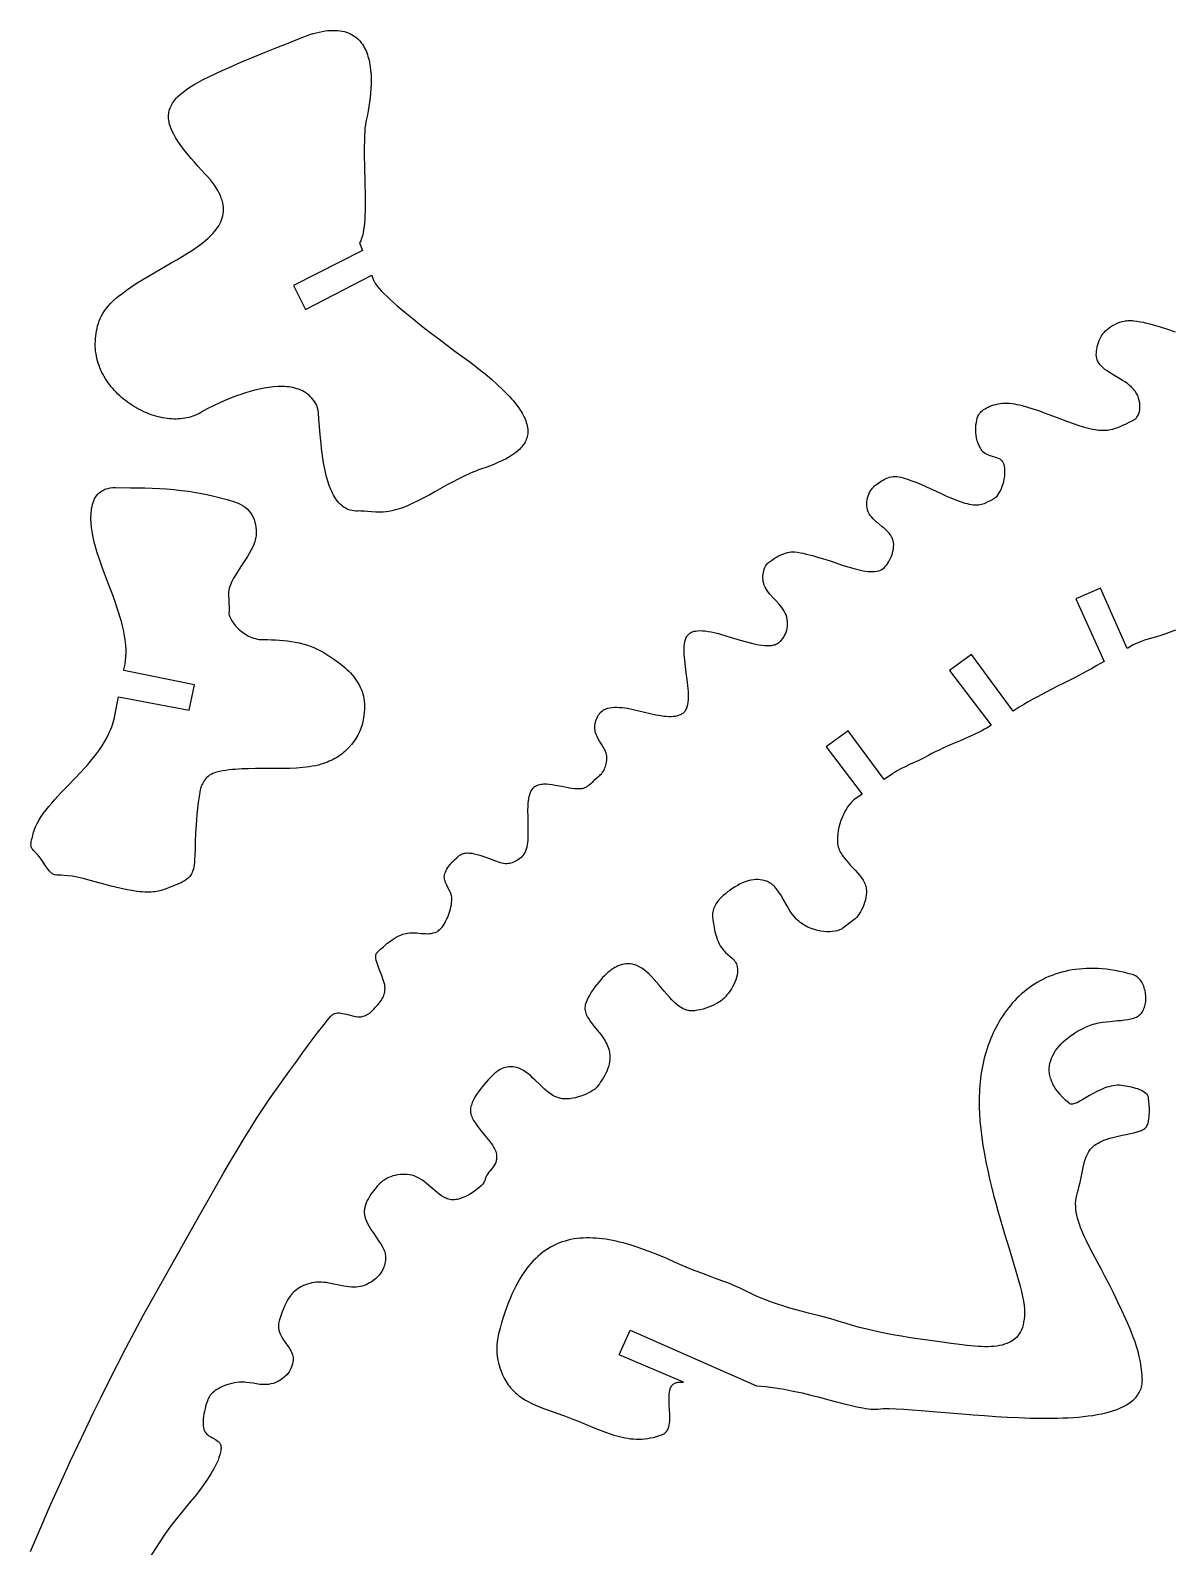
# Model space of a CAD drawing. Extents: x 0 to 754, y 0 to 287.
# Drawn here: x 267.9 to 400.6, y 96 to 272.3 of the extents above; entities that cross this region are included whole.
import ezdxf

# ---------------------------------------------------------------- set-up
doc = ezdxf.new("R2010")
doc.units = 0
doc.layers.get('0').update_dxf_attribs({"color": 1, "linetype": 'CONTINUOUS'})

msp = doc.modelspace()

# ---------------------------------------------------------------- linework, layer by layer
for points in [[(306.22, 247.6), (306.56, 246.68), (298.54, 242.63), (299.94, 239.83), (307.62, 243.83), (307.63, 243.8), (307.84, 243.25), (307.88, 243.15), (307.94, 243.04), (308.08, 242.81), (308.27, 242.55), (308.5, 242.28), (308.76, 241.98), (309.07, 241.67), (309.4, 241.34), (309.77, 241), (310.16, 240.64), (310.57, 240.28), (311.46, 239.52), (312.42, 238.74), (313.41, 237.95), (314.42, 237.17), (315.42, 236.41), (317.3, 234.99), (318.89, 233.82), (319.51, 233.35), (319.99, 232.99), (320.8, 232.34), (321.54, 231.72), (322.22, 231.12), (322.83, 230.54), (323.38, 229.99), (323.63, 229.72), (323.87, 229.46), (324.09, 229.2), (324.3, 228.95), (324.49, 228.7), (324.67, 228.46), (324.83, 228.23), (324.98, 227.99), (325.12, 227.77), (325.24, 227.54), (325.35, 227.33), (325.44, 227.11), (325.52, 226.91), (325.59, 226.7), (325.65, 226.5), (325.7, 226.31), (325.73, 226.12), (325.75, 225.93), (325.76, 225.75), (325.76, 225.57), (325.75, 225.4), (325.72, 225.23), (325.69, 225.06), (325.64, 224.89), (325.59, 224.73), (325.52, 224.58), (325.44, 224.43), (325.36, 224.28), (325.26, 224.13), (325.16, 223.99), (325.04, 223.85), (324.92, 223.71), (324.79, 223.58), (324.65, 223.45), (324.34, 223.19), (324, 222.95), (323.64, 222.71), (323.24, 222.49), (322.82, 222.27), (322.37, 222.07), (321.9, 221.87), (321.41, 221.67), (320.9, 221.48), (320.37, 221.3), (320.04, 221.19), (319.71, 221.06), (319.38, 220.93), (319.04, 220.78), (318.37, 220.47), (317.68, 220.13), (317, 219.77), (316.32, 219.4), (314.95, 218.64), (314.28, 218.27), (313.62, 217.92), (312.97, 217.58), (312.33, 217.27), (311.71, 216.99), (311.41, 216.87), (311.11, 216.75), (310.82, 216.65), (310.53, 216.57), (310.25, 216.49), (309.97, 216.43), (309.62, 216.37), (309.29, 216.32), (308.97, 216.29), (308.67, 216.27), (308.38, 216.27), (308.11, 216.27), (307.61, 216.3), (307.15, 216.34), (306.74, 216.38), (306.35, 216.41), (306.17, 216.42), (306, 216.41), (305.77, 216.41), (305.56, 216.43), (305.35, 216.46), (305.15, 216.5), (304.96, 216.56), (304.78, 216.64), (304.6, 216.73), (304.43, 216.83), (304.26, 216.94), (304.11, 217.07), (303.96, 217.21), (303.81, 217.36), (303.68, 217.52), (303.54, 217.69), (303.42, 217.88), (303.3, 218.07), (303.18, 218.27), (303.08, 218.48), (302.97, 218.69), (302.87, 218.92), (302.69, 219.39), (302.53, 219.88), (302.38, 220.39), (302.25, 220.92), (302.14, 221.46), (302.03, 222.01), (301.95, 222.56), (301.87, 223.12), (301.8, 223.67), (301.74, 224.21), (301.64, 225.26), (301.56, 226.23), (301.49, 227.09), (301.42, 227.81), (301.38, 228.11), (301.33, 228.36), (301.28, 228.56), (301.23, 228.7), (301.1, 228.93), (300.97, 229.15), (300.82, 229.35), (300.67, 229.53), (300.51, 229.7), (300.34, 229.86), (300.16, 230.01), (299.97, 230.14), (299.78, 230.26), (299.57, 230.37), (299.37, 230.47), (299.15, 230.56), (298.93, 230.63), (298.7, 230.7), (298.47, 230.75), (298.23, 230.8), (297.99, 230.84), (297.74, 230.86), (297.49, 230.88), (297.24, 230.89), (296.98, 230.89), (296.72, 230.88), (296.19, 230.85), (295.65, 230.78), (295.11, 230.69), (294.57, 230.58), (294.02, 230.45), (293.48, 230.31), (292.95, 230.14), (292.43, 229.97), (291.91, 229.79), (291.42, 229.6), (290.94, 229.4), (290.48, 229.21), (290.04, 229.02), (289.25, 228.65), (288.59, 228.31), (288.08, 228.04), (287.74, 227.84), (287.52, 227.72), (287.3, 227.62), (287.08, 227.52), (286.85, 227.43), (286.62, 227.35), (286.38, 227.29), (286.14, 227.23), (285.89, 227.19), (285.65, 227.15), (285.4, 227.12), (285.14, 227.11), (284.89, 227.1), (284.63, 227.1), (284.37, 227.11), (284.11, 227.13), (283.84, 227.16), (283.58, 227.2), (283.31, 227.25), (283.05, 227.31), (282.79, 227.37), (282.52, 227.44), (282.26, 227.52), (281.99, 227.61), (281.73, 227.71), (281.47, 227.81), (281.21, 227.92), (280.95, 228.04), (280.7, 228.17), (280.45, 228.3), (280.2, 228.44), (279.95, 228.59), (279.71, 228.75), (279.47, 228.91), (279.24, 229.08), (279, 229.25), (278.78, 229.43), (278.56, 229.62), (278.34, 229.81), (278.13, 230.01), (277.93, 230.21), (277.73, 230.42), (277.54, 230.64), (277.35, 230.86), (277.17, 231.08), (277, 231.31), (276.84, 231.55), (276.68, 231.79), (276.54, 232.03), (276.4, 232.28), (276.27, 232.53), (276.15, 232.79), (276.04, 233.05), (275.93, 233.32), (275.84, 233.59), (275.76, 233.86), (275.69, 234.13), (275.63, 234.41), (275.58, 234.7), (275.54, 234.98), (275.51, 235.27), (275.5, 235.56), (275.5, 235.86), (275.51, 236.15), (275.53, 236.45), (275.6, 237.05), (275.65, 237.34), (275.7, 237.64), (275.77, 237.93), (275.86, 238.22), (275.96, 238.52), (276.08, 238.81), (276.22, 239.1), (276.38, 239.39), (276.57, 239.69), (276.79, 239.98), (277.03, 240.28), (277.31, 240.58), (277.62, 240.88), (277.96, 241.18), (278.24, 241.41), (278.53, 241.63), (279.12, 242.07), (279.73, 242.5), (280.37, 242.92), (281.02, 243.32), (281.68, 243.72), (283, 244.49), (284.32, 245.25), (284.97, 245.62), (285.59, 245.99), (286.2, 246.37), (286.79, 246.75), (287.34, 247.13), (287.87, 247.51), (288.11, 247.71), (288.35, 247.91), (288.58, 248.11), (288.8, 248.31), (289, 248.51), (289.19, 248.72), (289.38, 248.93), (289.54, 249.14), (289.7, 249.36), (289.84, 249.58), (289.96, 249.8), (290.07, 250.02), (290.17, 250.25), (290.25, 250.49), (290.31, 250.73), (290.35, 250.97), (290.38, 251.22), (290.39, 251.47), (290.38, 251.72), (290.35, 251.99), (290.3, 252.25), (290.23, 252.53), (290.14, 252.8), (290.03, 253.09), (289.89, 253.38), (289.73, 253.67), (289.55, 253.97), (289.35, 254.28), (289.12, 254.6), (288.87, 254.92), (288.59, 255.25), (288.28, 255.59), (287.43, 256.52), (287.03, 256.96), (286.65, 257.4), (286.29, 257.82), (285.95, 258.23), (285.64, 258.63), (285.36, 259.02), (285.1, 259.4), (284.86, 259.77), (284.65, 260.13), (284.47, 260.49), (284.32, 260.83), (284.2, 261.17), (284.1, 261.5), (284.07, 261.67), (284.04, 261.83), (284.02, 261.99), (284.01, 262.15), (284.01, 262.3), (284.02, 262.46), (284.03, 262.61), (284.06, 262.77), (284.09, 262.92), (284.13, 263.07), (284.18, 263.22), (284.24, 263.37), (284.31, 263.52), (284.39, 263.67), (284.47, 263.82), (284.57, 263.97), (284.67, 264.11), (284.79, 264.26), (284.91, 264.4), (285.05, 264.55), (285.35, 264.84), (285.69, 265.12), (286.08, 265.41), (286.5, 265.7), (286.97, 265.99), (287.49, 266.28), (288.04, 266.57), (288.78, 266.93), (289.51, 267.28), (290.24, 267.62), (290.97, 267.95), (292.42, 268.58), (293.84, 269.17), (295.24, 269.74), (296.61, 270.29), (297.93, 270.82), (299.21, 271.34), (299.63, 271.51), (300.04, 271.66), (300.43, 271.79), (300.81, 271.91), (301.18, 272.01), (301.53, 272.09), (301.88, 272.16), (302.21, 272.22), (302.53, 272.26), (302.83, 272.28), (303.13, 272.29), (303.41, 272.29), (303.69, 272.28), (303.95, 272.25), (304.2, 272.21), (304.44, 272.15), (304.66, 272.09), (304.88, 272.01), (305.09, 271.92), (305.29, 271.82), (305.48, 271.71), (305.66, 271.59), (305.83, 271.46), (305.99, 271.32), (306.14, 271.17), (306.28, 271.02), (306.41, 270.85), (306.54, 270.68), (306.65, 270.49), (306.76, 270.31), (306.86, 270.11), (306.96, 269.91), (307.04, 269.7), (307.12, 269.48), (307.19, 269.26), (307.25, 269.04), (307.31, 268.81), (307.36, 268.57), (307.45, 268.09), (307.5, 267.59), (307.54, 267.08), (307.56, 266.56), (307.55, 266.04), (307.53, 265.52), (307.49, 264.99), (307.44, 264.47), (307.38, 263.95), (307.3, 263.44), (307.21, 262.94), (307.12, 262.46), (307.01, 261.99), (306.95, 261.66), (306.89, 261.29), (306.84, 260.9), (306.81, 260.49), (306.78, 260.05), (306.77, 259.6), (306.75, 258.63), (306.76, 257.61), (306.78, 256.55), (306.84, 254.39), (306.86, 253.32), (306.87, 252.28), (306.85, 251.28), (306.84, 250.81), (306.81, 250.35), (306.78, 249.91), (306.74, 249.5), (306.68, 249.11), (306.62, 248.74), (306.54, 248.41), (306.45, 248.1), (306.34, 247.83), (306.28, 247.71), (306.22, 247.6)], [(291.79, 217.44), (292.11, 217.32), (292.4, 217.18), (292.68, 217.03), (292.93, 216.85), (293.15, 216.65), (293.36, 216.44), (293.54, 216.2), (293.7, 215.96), (293.84, 215.7), (293.95, 215.42), (294.05, 215.13), (294.12, 214.83), (294.17, 214.52), (294.19, 214.2), (294.2, 213.88), (294.18, 213.54), (294.16, 213.37), (294.13, 213.2), (294.09, 213.03), (294.04, 212.86), (293.92, 212.52), (293.77, 212.17), (293.59, 211.83), (293.39, 211.48), (293.18, 211.13), (292.95, 210.78), (292.48, 210.06), (292.01, 209.34), (291.78, 208.97), (291.57, 208.6), (291.37, 208.22), (291.2, 207.84), (291.12, 207.63), (291.06, 207.41), (291.02, 207.2), (290.99, 206.98), (290.98, 206.76), (290.98, 206.54), (291, 206.11), (291.03, 205.69), (291.06, 205.28), (291.06, 205.09), (291.05, 204.9), (291.04, 204.73), (291, 204.55), (291, 204.51), (291, 204.45), (291.04, 204.3), (291.12, 204.11), (291.23, 203.89), (291.38, 203.65), (291.56, 203.38), (291.77, 203.11), (292.02, 202.84), (292.3, 202.57), (292.45, 202.44), (292.61, 202.32), (292.77, 202.19), (292.94, 202.08), (293.12, 201.97), (293.31, 201.87), (293.5, 201.78), (293.7, 201.7), (293.91, 201.63), (294.12, 201.57), (294.34, 201.52), (294.56, 201.48), (294.79, 201.46), (295.03, 201.46), (295.5, 201.46), (295.97, 201.45), (296.44, 201.43), (296.91, 201.4), (297.38, 201.36), (297.84, 201.31), (298.29, 201.24), (298.74, 201.16), (299.18, 201.07), (299.62, 200.96), (300.05, 200.84), (300.47, 200.7), (300.88, 200.54), (301.28, 200.36), (301.67, 200.17), (302.05, 199.95), (302.65, 199.57), (303.22, 199.19), (303.76, 198.81), (304.02, 198.61), (304.26, 198.41), (304.5, 198.21), (304.73, 198), (304.95, 197.79), (305.15, 197.58), (305.35, 197.36), (305.54, 197.14), (305.71, 196.91), (305.87, 196.68), (306.02, 196.44), (306.16, 196.2), (306.29, 195.94), (306.4, 195.69), (306.5, 195.42), (306.58, 195.15), (306.65, 194.87), (306.71, 194.58), (306.75, 194.29), (306.78, 193.98), (306.79, 193.67), (306.78, 193.34), (306.76, 193.01), (306.72, 192.67), (306.67, 192.31), (306.6, 191.95), (306.55, 191.74), (306.5, 191.54), (306.36, 191.14), (306.2, 190.74), (306.01, 190.35), (305.79, 189.98), (305.55, 189.61), (305.28, 189.26), (304.98, 188.92), (304.82, 188.76), (304.66, 188.6), (304.49, 188.45), (304.31, 188.3), (304.13, 188.15), (303.94, 188.01), (303.75, 187.88), (303.55, 187.75), (303.34, 187.63), (303.13, 187.52), (302.91, 187.41), (302.69, 187.31), (302.47, 187.21), (302.24, 187.12), (302, 187.04), (301.76, 186.97), (301.42, 186.88), (301.08, 186.8), (300.72, 186.73), (300.36, 186.67), (300, 186.62), (299.63, 186.58), (298.87, 186.52), (298.09, 186.48), (297.3, 186.46), (296.51, 186.46), (295.7, 186.46), (294.1, 186.46), (293.31, 186.45), (292.52, 186.42), (291.76, 186.37), (291.38, 186.34), (291.01, 186.3), (290.65, 186.25), (290.29, 186.19), (289.94, 186.12), (289.6, 186.04), (289.37, 185.97), (289.15, 185.89), (288.96, 185.79), (288.78, 185.68), (288.61, 185.56), (288.47, 185.44), (288.33, 185.3), (288.21, 185.16), (288.11, 185.01), (288.02, 184.86), (287.94, 184.71), (287.87, 184.56), (287.81, 184.41), (287.77, 184.27), (287.73, 184.13), (287.7, 184), (287.58, 183.23), (287.47, 182.51), (287.39, 181.82), (287.31, 181.17), (287.25, 180.56), (287.21, 179.98), (287.14, 178.92), (287.11, 177.99), (287.09, 177.16), (287.07, 176.45), (287.04, 175.82), (287.02, 175.54), (286.99, 175.28), (286.95, 175.04), (286.9, 174.81), (286.84, 174.6), (286.77, 174.4), (286.68, 174.22), (286.57, 174.05), (286.44, 173.89), (286.29, 173.74), (286.12, 173.59), (285.93, 173.45), (285.71, 173.32), (285.46, 173.19), (285.18, 173.07), (284.88, 172.95), (284.08, 172.63), (283.72, 172.49), (283.37, 172.36), (283.01, 172.26), (282.82, 172.21), (282.63, 172.17), (282.43, 172.14), (282.22, 172.12), (281.99, 172.1), (281.76, 172.09), (281.51, 172.1), (281.24, 172.11), (280.96, 172.12), (280.66, 172.15), (280.33, 172.19), (279.98, 172.24), (279.22, 172.38), (278.34, 172.57), (277.34, 172.81), (276.21, 173.1), (274.92, 173.46), (274.5, 173.58), (274.1, 173.68), (273.74, 173.77), (273.4, 173.84), (272.81, 173.94), (272.31, 174.01), (271.89, 174.04), (271.55, 174.06), (271.27, 174.07), (271.03, 174.08), (270.83, 174.11), (270.74, 174.13), (270.66, 174.16), (270.57, 174.2), (270.49, 174.25), (270.41, 174.31), (270.33, 174.38), (270.15, 174.57), (269.95, 174.83), (269.72, 175.17), (269.43, 175.6), (269.2, 175.94), (268.98, 176.23), (268.79, 176.46), (268.61, 176.65), (268.33, 176.95), (268.23, 177.06), (268.14, 177.18), (268.08, 177.29), (268.04, 177.41), (268.02, 177.55), (268.03, 177.72), (268.05, 177.93), (268.1, 178.18), (268.18, 178.49), (268.27, 178.86), (268.33, 179.07), (268.4, 179.28), (268.48, 179.48), (268.56, 179.69), (268.75, 180.09), (268.97, 180.49), (269.22, 180.89), (269.49, 181.29), (269.78, 181.68), (270.1, 182.07), (270.43, 182.46), (270.77, 182.85), (271.13, 183.24), (271.5, 183.64), (272.26, 184.43), (273.04, 185.23), (273.81, 186.04), (274.2, 186.46), (274.58, 186.88), (274.94, 187.31), (275.3, 187.75), (275.64, 188.19), (275.97, 188.64), (276.28, 189.1), (276.57, 189.57), (276.84, 190.05), (277.08, 190.55), (277.2, 190.8), (277.3, 191.05), (277.4, 191.31), (277.49, 191.57), (277.58, 191.83), (277.65, 192.09), (277.72, 192.36), (277.78, 192.64), (278.2, 194.8), (286.41, 193.25), (287.01, 196.19), (278.81, 197.86), (278.83, 197.99), (278.96, 198.62), (279.02, 199.03), (279.06, 199.44), (279.08, 199.87), (279.08, 200.31), (279.05, 200.75), (279, 201.21), (278.94, 201.66), (278.86, 202.13), (278.76, 202.6), (278.65, 203.07), (278.53, 203.55), (278.39, 204.03), (278.25, 204.52), (278.09, 205), (277.76, 205.97), (277.41, 206.94), (277.04, 207.91), (276.34, 209.78), (276.01, 210.69), (275.72, 211.56), (275.59, 211.98), (275.47, 212.4), (275.37, 212.8), (275.28, 213.19), (275.2, 213.6), (275.12, 214.04), (275.06, 214.51), (275.02, 214.99), (274.99, 215.49), (274.99, 215.74), (275, 215.99), (275.02, 216.23), (275.04, 216.47), (275.07, 216.71), (275.12, 216.95), (275.17, 217.18), (275.24, 217.4), (275.32, 217.61), (275.42, 217.81), (275.52, 218), (275.65, 218.18), (275.78, 218.35), (275.94, 218.51), (276.11, 218.65), (276.3, 218.77), (276.5, 218.88), (276.73, 218.97), (276.98, 219.04), (277.24, 219.1), (277.53, 219.13), (277.83, 219.14), (279.58, 219.12), (281.27, 219.09), (282.11, 219.06), (282.95, 219.02), (283.78, 218.97), (284.62, 218.9), (285.47, 218.81), (286.32, 218.7), (287.19, 218.57), (288.07, 218.4), (288.97, 218.21), (289.88, 217.99), (290.82, 217.73), (291.79, 217.44)], [(352.34, 114.72), (352.88, 114.68), (353.42, 114.62), (353.96, 114.56), (354.5, 114.49), (355.04, 114.4), (355.57, 114.31), (356.62, 114.1), (357.66, 113.88), (358.67, 113.63), (359.66, 113.38), (360.61, 113.13), (362.39, 112.66), (363.22, 112.45), (363.99, 112.27), (364.7, 112.13), (365.04, 112.08), (365.36, 112.04), (365.66, 112.01), (365.94, 111.99), (366.21, 111.99), (366.46, 112.01), (366.74, 112.03), (367.05, 112.05), (367.76, 112.05), (368.56, 112.04), (369.45, 111.99), (370.43, 111.93), (371.48, 111.85), (373.76, 111.66), (376.23, 111.45), (377.52, 111.35), (378.83, 111.24), (380.16, 111.15), (381.5, 111.07), (382.83, 111.01), (384.15, 110.96), (385.46, 110.94), (386.73, 110.94), (387.36, 110.95), (387.98, 110.97), (388.58, 111), (389.18, 111.03), (389.76, 111.08), (390.33, 111.13), (390.88, 111.2), (391.41, 111.27), (391.93, 111.36), (392.43, 111.46), (392.92, 111.56), (393.38, 111.69), (393.82, 111.82), (394.24, 111.97), (394.63, 112.13), (395, 112.3), (395.35, 112.49), (395.67, 112.69), (395.96, 112.91), (396.1, 113.02), (396.22, 113.14), (396.35, 113.27), (396.46, 113.39), (396.56, 113.52), (396.66, 113.66), (396.75, 113.8), (396.83, 113.94), (396.91, 114.09), (396.97, 114.24), (397.03, 114.4), (397.08, 114.56), (397.12, 114.73), (397.15, 114.9), (397.17, 115.07), (397.18, 115.25), (397.19, 115.44), (397.18, 115.63), (397.16, 115.95), (397.13, 116.27), (397.05, 116.9), (396.95, 117.51), (396.82, 118.11), (396.68, 118.69), (396.51, 119.26), (396.33, 119.82), (396.13, 120.36), (395.92, 120.9), (395.71, 121.42), (395.48, 121.94), (395.25, 122.45), (394.79, 123.45), (394.34, 124.42), (394.11, 124.94), (393.87, 125.45), (393.38, 126.43), (392.88, 127.38), (392.4, 128.29), (391.47, 130.02), (391.04, 130.84), (390.65, 131.63), (390.47, 132.01), (390.3, 132.39), (390.14, 132.77), (389.99, 133.13), (389.86, 133.5), (389.75, 133.85), (389.65, 134.2), (389.57, 134.55), (389.51, 134.89), (389.46, 135.23), (389.44, 135.57), (389.43, 135.9), (389.45, 136.22), (389.49, 136.55), (389.55, 136.87), (389.64, 137.19), (389.75, 137.56), (389.85, 137.94), (389.94, 138.33), (390.02, 138.73), (390.17, 139.51), (390.25, 139.9), (390.34, 140.28), (390.43, 140.64), (390.54, 141), (390.67, 141.33), (390.81, 141.65), (390.89, 141.8), (390.97, 141.95), (391.06, 142.08), (391.16, 142.22), (391.27, 142.34), (391.38, 142.46), (391.5, 142.57), (391.63, 142.67), (391.83, 142.8), (392.04, 142.93), (392.25, 143.04), (392.47, 143.15), (392.7, 143.25), (392.93, 143.34), (393.17, 143.42), (393.41, 143.49), (393.89, 143.63), (394.37, 143.74), (394.85, 143.84), (395.31, 143.94), (395.76, 144.03), (396.18, 144.12), (396.57, 144.22), (396.92, 144.34), (397.07, 144.4), (397.22, 144.47), (397.35, 144.54), (397.46, 144.63), (397.57, 144.72), (397.65, 144.81), (397.72, 144.92), (397.77, 145.03), (397.84, 145.25), (397.9, 145.49), (397.94, 145.73), (397.97, 145.98), (397.99, 146.23), (398, 146.48), (398, 146.97), (397.98, 147.42), (397.95, 147.8), (397.91, 148.08), (397.88, 148.25), (397.86, 148.33), (397.82, 148.41), (397.78, 148.49), (397.73, 148.56), (397.6, 148.7), (397.45, 148.82), (397.28, 148.94), (397.09, 149.04), (396.88, 149.13), (396.66, 149.22), (396.43, 149.29), (396.19, 149.36), (395.94, 149.42), (395.7, 149.47), (395.21, 149.55), (394.76, 149.62), (394.52, 149.64), (394.27, 149.64), (394.03, 149.62), (393.79, 149.59), (393.54, 149.54), (393.3, 149.48), (393.06, 149.41), (392.83, 149.33), (392.59, 149.23), (392.36, 149.13), (391.91, 148.91), (391.47, 148.68), (391.05, 148.44), (390.28, 147.98), (389.93, 147.78), (389.61, 147.62), (389.46, 147.56), (389.32, 147.51), (389.19, 147.47), (389.06, 147.45), (388.95, 147.45), (388.85, 147.46), (388.75, 147.5), (388.67, 147.55), (388.26, 147.9), (387.9, 148.25), (387.59, 148.6), (387.31, 148.95), (387.07, 149.29), (386.96, 149.46), (386.86, 149.63), (386.78, 149.8), (386.7, 149.97), (386.63, 150.14), (386.57, 150.3), (386.52, 150.47), (386.47, 150.63), (386.43, 150.8), (386.41, 150.96), (386.39, 151.12), (386.37, 151.28), (386.37, 151.6), (386.4, 151.91), (386.45, 152.22), (386.53, 152.52), (386.64, 152.81), (386.77, 153.1), (386.92, 153.39), (387.1, 153.67), (387.3, 153.93), (387.51, 154.2), (387.75, 154.45), (388, 154.7), (388.27, 154.94), (388.55, 155.17), (388.85, 155.39), (389.15, 155.6), (389.47, 155.81), (389.8, 156), (390.14, 156.18), (390.49, 156.36), (390.84, 156.52), (391.04, 156.6), (391.24, 156.68), (391.45, 156.74), (391.67, 156.8), (392.1, 156.9), (392.54, 156.98), (392.98, 157.04), (393.43, 157.08), (394.3, 157.16), (394.72, 157.19), (395.12, 157.24), (395.51, 157.29), (395.86, 157.37), (396.03, 157.41), (396.19, 157.46), (396.35, 157.52), (396.49, 157.58), (396.63, 157.65), (396.75, 157.73), (396.87, 157.82), (396.97, 157.92), (397.07, 158.03), (397.16, 158.15), (397.24, 158.28), (397.31, 158.42), (397.37, 158.56), (397.43, 158.72), (397.47, 158.88), (397.51, 159.04), (397.54, 159.21), (397.57, 159.39), (397.58, 159.56), (397.59, 159.74), (397.58, 159.92), (397.57, 160.1), (397.56, 160.28), (397.53, 160.46), (397.5, 160.64), (397.45, 160.81), (397.4, 160.99), (397.34, 161.15), (397.28, 161.32), (397.2, 161.47), (397.12, 161.62), (397.03, 161.76), (396.93, 161.9), (396.82, 162.02), (396.71, 162.13), (396.59, 162.24), (396.45, 162.33), (396.32, 162.41), (396.17, 162.47), (396.01, 162.53), (395.49, 162.66), (394.98, 162.79), (394.48, 162.89), (393.98, 162.99), (393.49, 163.06), (393.01, 163.13), (392.53, 163.17), (392.06, 163.21), (391.61, 163.22), (391.15, 163.23), (390.71, 163.22), (390.27, 163.2), (389.84, 163.16), (389.42, 163.11), (389.01, 163.05), (388.6, 162.98), (388.2, 162.89), (387.81, 162.79), (387.43, 162.68), (387.05, 162.56), (386.69, 162.42), (386.33, 162.28), (385.97, 162.12), (385.63, 161.96), (385.29, 161.78), (384.96, 161.59), (384.64, 161.4), (384.33, 161.19), (384.02, 160.98), (383.72, 160.75), (383.43, 160.52), (383.15, 160.27), (382.88, 160.02), (382.61, 159.76), (382.35, 159.49), (382.1, 159.22), (381.85, 158.93), (381.62, 158.64), (381.39, 158.34), (381.17, 158.04), (380.96, 157.73), (380.75, 157.41), (380.56, 157.08), (380.37, 156.75), (380.19, 156.42), (380.01, 156.07), (379.85, 155.73), (379.69, 155.37), (379.54, 155.02), (379.4, 154.65), (379.27, 154.29), (379.14, 153.92), (379.03, 153.54), (378.92, 153.17), (378.81, 152.79), (378.72, 152.4), (378.64, 152.01), (378.56, 151.62), (378.49, 151.23), (378.43, 150.84), (378.37, 150.44), (378.33, 150.04), (378.29, 149.64), (378.26, 149.24), (378.24, 148.78), (378.22, 148.33), (378.22, 147.86), (378.22, 147.4), (378.23, 146.93), (378.25, 146.46), (378.31, 145.51), (378.41, 144.56), (378.52, 143.6), (378.66, 142.63), (378.83, 141.67), (379.01, 140.7), (379.21, 139.74), (379.43, 138.78), (379.66, 137.83), (379.9, 136.88), (380.15, 135.95), (380.4, 135.03), (380.66, 134.12), (381.18, 132.36), (381.69, 130.68), (382.17, 129.1), (382.6, 127.63), (382.8, 126.94), (382.97, 126.29), (383.12, 125.67), (383.25, 125.09), (383.36, 124.55), (383.43, 124.06), (383.48, 123.6), (383.49, 123.4), (383.49, 123.2), (383.48, 122.81), (383.44, 122.45), (383.39, 122.11), (383.32, 121.79), (383.24, 121.5), (383.13, 121.22), (383.01, 120.97), (382.87, 120.74), (382.71, 120.52), (382.54, 120.33), (382.35, 120.15), (382.15, 119.99), (381.92, 119.85), (381.69, 119.73), (381.43, 119.62), (381.16, 119.53), (380.88, 119.45), (380.58, 119.38), (380.27, 119.33), (379.94, 119.29), (379.6, 119.27), (379.24, 119.25), (378.87, 119.25), (378.49, 119.26), (378.1, 119.28), (377.69, 119.3), (376.83, 119.38), (375.93, 119.49), (374.98, 119.62), (373.65, 119.81), (372.24, 120), (370.76, 120.21), (369.99, 120.33), (369.21, 120.46), (368.42, 120.6), (367.62, 120.75), (366.81, 120.91), (365.99, 121.09), (365.16, 121.28), (364.33, 121.5), (363.49, 121.73), (362.65, 121.99), (361.95, 122.2), (361.24, 122.4), (359.81, 122.79), (358.38, 123.16), (356.94, 123.54), (356.23, 123.75), (355.51, 123.96), (354.8, 124.19), (354.09, 124.43), (353.39, 124.7), (352.69, 124.98), (351.99, 125.3), (351.65, 125.46), (351.3, 125.64), (350.83, 125.87), (350.36, 126.1), (349.88, 126.31), (349.4, 126.51), (348.91, 126.7), (348.43, 126.89), (347.46, 127.24), (346.5, 127.59), (345.55, 127.94), (345.08, 128.12), (344.62, 128.31), (344.16, 128.5), (343.71, 128.7), (342.81, 129.1), (341.93, 129.49), (341.05, 129.86), (340.19, 130.21), (339.33, 130.53), (338.49, 130.82), (337.66, 131.08), (336.84, 131.32), (336.43, 131.42), (336.03, 131.51), (335.63, 131.6), (335.23, 131.67), (334.84, 131.74), (334.45, 131.79), (334.07, 131.84), (333.69, 131.87), (333.31, 131.89), (332.94, 131.91), (332.57, 131.9), (332.2, 131.89), (331.84, 131.87), (331.48, 131.83), (331.13, 131.78), (330.78, 131.71), (330.44, 131.64), (330.1, 131.54), (329.76, 131.44), (329.43, 131.32), (329.11, 131.18), (328.78, 131.03), (328.47, 130.86), (328.16, 130.68), (327.85, 130.48), (327.55, 130.27), (327.25, 130.03), (326.96, 129.79), (326.68, 129.52), (326.4, 129.23), (326.12, 128.93), (325.85, 128.61), (325.59, 128.27), (325.33, 127.91), (325.08, 127.54), (324.84, 127.14), (324.6, 126.72), (324.36, 126.28), (324.13, 125.83), (323.91, 125.35), (323.7, 124.85), (323.49, 124.33), (323.29, 123.78), (323.09, 123.22), (322.9, 122.63), (322.72, 122.02), (322.54, 121.39), (322.37, 120.73), (322.28, 120.3), (322.22, 119.86), (322.18, 119.43), (322.16, 118.98), (322.18, 118.54), (322.22, 118.1), (322.29, 117.67), (322.38, 117.23), (322.5, 116.81), (322.65, 116.39), (322.82, 115.98), (323.01, 115.59), (323.24, 115.2), (323.48, 114.83), (323.62, 114.66), (323.76, 114.48), (323.9, 114.31), (324.05, 114.15), (324.2, 114), (324.36, 113.86), (324.52, 113.72), (324.69, 113.58), (325.04, 113.33), (325.42, 113.09), (325.82, 112.87), (326.23, 112.66), (326.67, 112.45), (327.12, 112.26), (327.58, 112.08), (328.05, 111.9), (329.02, 111.55), (330.01, 111.2), (331.01, 110.83), (331.64, 110.58), (332.28, 110.32), (333.54, 109.8), (334.17, 109.54), (334.81, 109.3), (335.45, 109.08), (335.76, 108.98), (336.09, 108.89), (336.41, 108.81), (336.73, 108.73), (337.05, 108.66), (337.38, 108.61), (337.7, 108.56), (338.03, 108.53), (338.36, 108.51), (338.69, 108.51), (339.03, 108.52), (339.36, 108.54), (339.7, 108.58), (340.03, 108.64), (340.37, 108.71), (340.72, 108.8), (341.06, 108.92), (341.41, 109.05), (341.5, 109.09), (341.59, 109.14), (341.67, 109.19), (341.75, 109.26), (341.81, 109.32), (341.88, 109.4), (341.98, 109.56), (342.07, 109.74), (342.14, 109.93), (342.19, 110.15), (342.22, 110.37), (342.25, 110.61), (342.26, 110.86), (342.26, 111.12), (342.26, 111.38), (342.23, 111.92), (342.2, 112.46), (342.18, 112.99), (342.18, 113.25), (342.18, 113.49), (342.2, 113.73), (342.22, 113.96), (342.27, 114.17), (342.32, 114.36), (342.4, 114.54), (342.49, 114.7), (342.55, 114.77), (342.61, 114.84), (342.67, 114.9), (342.75, 114.95), (342.82, 115), (342.91, 115.04), (343, 115.07), (343.1, 115.1), (343.21, 115.12), (343.32, 115.14), (343.44, 115.14), (343.57, 115.14), (343.84, 115.13), (336.37, 118.3), (337.64, 121.16), (352.34, 114.72)]]:
    msp.add_lwpolyline(points, close=True)
for points in [[(267.95, 95.43), (268.65, 97.09), (269.39, 98.79), (270.15, 100.53), (270.94, 102.3), (271.75, 104.1), (272.59, 105.92), (273.46, 107.77), (274.34, 109.63), (275.25, 111.51), (276.17, 113.39), (277.12, 115.29), (278.08, 117.19), (279.06, 119.09), (280.06, 120.98), (281.07, 122.87), (282.1, 124.75), (283.14, 126.62), (284.18, 128.47), (285.8, 131.3), (287.38, 134.1), (288.92, 136.84), (290.45, 139.52), (291.21, 140.82), (291.97, 142.1), (292.73, 143.36), (293.49, 144.59), (294.25, 145.79), (295.01, 146.96), (295.78, 148.09), (296.55, 149.19), (297.98, 151.19), (298.79, 152.31), (299.63, 153.46), (300.47, 154.61), (301.3, 155.71), (302.09, 156.73), (302.47, 157.2), (302.83, 157.63), (302.9, 157.72), (302.98, 157.79), (303.05, 157.85), (303.13, 157.9), (303.22, 157.95), (303.3, 157.98), (303.39, 158.01), (303.48, 158.04), (303.67, 158.06), (303.86, 158.06), (304.06, 158.04), (304.26, 158.01), (304.47, 157.97), (304.69, 157.91), (305.12, 157.79), (305.56, 157.68), (305.78, 157.64), (306, 157.61), (306.13, 157.6), (306.26, 157.6), (306.39, 157.61), (306.52, 157.64), (306.64, 157.67), (306.77, 157.71), (306.89, 157.76), (307.01, 157.82), (307.25, 157.95), (307.47, 158.11), (307.68, 158.29), (307.87, 158.48), (308.08, 158.71), (308.29, 158.96), (308.51, 159.22), (308.72, 159.51), (308.81, 159.66), (308.9, 159.82), (308.98, 159.98), (309.04, 160.15), (309.1, 160.33), (309.14, 160.51), (309.16, 160.7), (309.17, 160.9), (309.16, 161.11), (309.13, 161.34), (309.08, 161.56), (309.01, 161.8), (308.93, 162.04), (308.85, 162.28), (308.65, 162.76), (308.46, 163.25), (308.28, 163.71), (308.21, 163.94), (308.15, 164.16), (308.11, 164.37), (308.09, 164.57), (308.09, 164.69), (308.11, 164.8), (308.15, 164.9), (308.19, 164.99), (308.25, 165.08), (308.32, 165.17), (308.48, 165.33), (308.66, 165.48), (308.84, 165.62), (309, 165.75), (309.15, 165.88), (309.39, 166.11), (309.67, 166.34), (309.99, 166.57), (310.34, 166.79), (310.7, 166.99), (310.89, 167.07), (311.07, 167.15), (311.25, 167.22), (311.43, 167.27), (311.61, 167.31), (311.77, 167.34), (312.05, 167.37), (312.32, 167.37), (312.59, 167.37), (312.85, 167.35), (313.37, 167.31), (313.86, 167.28), (314.09, 167.27), (314.32, 167.28), (314.55, 167.3), (314.77, 167.35), (314.98, 167.41), (315.18, 167.5), (315.28, 167.56), (315.38, 167.62), (315.47, 167.7), (315.57, 167.78), (315.69, 167.9), (315.8, 168.04), (315.92, 168.2), (316.04, 168.38), (316.15, 168.56), (316.25, 168.76), (316.35, 168.98), (316.45, 169.2), (316.54, 169.43), (316.63, 169.66), (316.7, 169.9), (316.77, 170.14), (316.83, 170.39), (316.88, 170.63), (316.91, 170.87), (316.94, 171.11), (316.95, 171.31), (316.93, 171.5), (316.89, 171.68), (316.84, 171.86), (316.77, 172.04), (316.7, 172.22), (316.52, 172.56), (316.35, 172.9), (316.27, 173.07), (316.2, 173.24), (316.14, 173.41), (316.1, 173.57), (316.07, 173.74), (316.06, 173.91), (316.08, 174.09), (316.12, 174.26), (316.18, 174.43), (316.26, 174.61), (316.35, 174.78), (316.46, 174.95), (316.58, 175.11), (316.7, 175.27), (316.97, 175.58), (317.24, 175.86), (317.5, 176.1), (317.73, 176.31), (317.82, 176.39), (317.93, 176.45), (318.04, 176.51), (318.16, 176.56), (318.28, 176.6), (318.4, 176.63), (318.53, 176.65), (318.66, 176.66), (318.8, 176.66), (318.94, 176.65), (319.24, 176.62), (319.54, 176.57), (319.86, 176.49), (320.19, 176.4), (320.52, 176.29), (321.2, 176.05), (321.89, 175.79), (322.56, 175.55), (322.76, 175.5), (322.95, 175.46), (323.14, 175.44), (323.32, 175.44), (323.5, 175.45), (323.67, 175.48), (323.83, 175.51), (323.99, 175.56), (324.14, 175.63), (324.29, 175.69), (324.44, 175.77), (324.58, 175.86), (324.84, 176.04), (325.09, 176.23), (325.16, 176.3), (325.23, 176.37), (325.35, 176.52), (325.46, 176.7), (325.54, 176.9), (325.62, 177.12), (325.68, 177.35), (325.72, 177.6), (325.76, 177.87), (325.79, 178.14), (325.81, 178.43), (325.82, 179.03), (325.81, 179.65), (325.8, 180.29), (325.79, 180.92), (325.78, 181.54), (325.8, 182.14), (325.82, 182.43), (325.84, 182.7), (325.88, 182.97), (325.93, 183.22), (325.99, 183.45), (326.06, 183.67), (326.15, 183.86), (326.26, 184.04), (326.38, 184.2), (326.45, 184.27), (326.52, 184.33), (326.64, 184.41), (326.76, 184.48), (326.88, 184.54), (327.02, 184.59), (327.15, 184.62), (327.3, 184.65), (327.45, 184.67), (327.6, 184.68), (327.92, 184.68), (328.26, 184.66), (328.61, 184.61), (328.96, 184.55), (329.71, 184.41), (330.46, 184.26), (330.84, 184.2), (331.21, 184.16), (331.57, 184.14), (331.93, 184.14), (332.09, 184.16), (332.24, 184.2), (332.39, 184.25), (332.54, 184.32), (332.68, 184.41), (332.82, 184.5), (332.95, 184.61), (333.08, 184.72), (333.34, 184.95), (333.57, 185.18), (333.8, 185.39), (334.01, 185.57), (334.12, 185.66), (334.23, 185.76), (334.33, 185.87), (334.42, 185.99), (334.51, 186.13), (334.59, 186.26), (334.67, 186.41), (334.73, 186.56), (334.79, 186.72), (334.84, 186.88), (334.88, 187.05), (334.91, 187.22), (334.93, 187.39), (334.94, 187.56), (334.94, 187.73), (334.93, 187.9), (334.9, 188.09), (334.85, 188.27), (334.78, 188.45), (334.71, 188.63), (334.62, 188.8), (334.52, 188.97), (334.31, 189.32), (334.1, 189.66), (333.9, 190.01), (333.81, 190.18), (333.73, 190.36), (333.66, 190.53), (333.61, 190.71), (333.58, 190.9), (333.56, 191.09), (333.55, 191.28), (333.56, 191.47), (333.59, 191.66), (333.62, 191.85), (333.67, 192.03), (333.73, 192.21), (333.81, 192.38), (333.89, 192.54), (333.98, 192.7), (334.08, 192.84), (334.19, 192.97), (334.31, 193.09), (334.44, 193.19), (334.57, 193.28), (334.79, 193.38), (335.03, 193.47), (335.28, 193.53), (335.55, 193.57), (335.83, 193.59), (336.11, 193.59), (336.41, 193.58), (336.71, 193.56), (337.02, 193.52), (337.34, 193.47), (337.99, 193.34), (338.65, 193.19), (339.32, 193.03), (339.98, 192.88), (340.63, 192.73), (340.95, 192.67), (341.26, 192.62), (341.57, 192.57), (341.86, 192.54), (342.15, 192.53), (342.43, 192.52), (342.69, 192.54), (342.94, 192.57), (343.18, 192.63), (343.41, 192.7), (343.62, 192.8), (343.72, 192.86), (343.81, 192.92), (343.89, 192.99), (343.97, 193.06), (344.04, 193.14), (344.1, 193.23), (344.15, 193.33), (344.2, 193.43), (344.29, 193.65), (344.35, 193.9), (344.4, 194.17), (344.42, 194.45), (344.44, 194.76), (344.43, 195.08), (344.42, 195.41), (344.4, 195.75), (344.36, 196.11), (344.28, 196.84), (344.18, 197.58), (344.08, 198.33), (344, 199.05), (343.97, 199.41), (343.95, 199.75), (343.93, 200.08), (343.93, 200.4), (343.95, 200.7), (343.98, 200.98), (344.02, 201.25), (344.09, 201.49), (344.18, 201.71), (344.23, 201.81), (344.29, 201.9), (344.35, 201.99), (344.42, 202.06), (344.5, 202.14), (344.58, 202.2), (344.68, 202.26), (344.78, 202.31), (344.88, 202.36), (345, 202.4), (345.11, 202.43), (345.24, 202.45), (345.5, 202.49), (345.78, 202.5), (346.08, 202.49), (346.39, 202.46), (346.72, 202.41), (347.06, 202.35), (347.41, 202.27), (347.77, 202.19), (348.14, 202.09), (348.9, 201.87), (349.67, 201.64), (350.43, 201.41), (351.19, 201.19), (351.93, 201.01), (352.28, 200.93), (352.62, 200.86), (352.95, 200.81), (353.27, 200.77), (353.57, 200.76), (353.86, 200.76), (354.12, 200.79), (354.37, 200.84), (354.48, 200.87), (354.59, 200.91), (354.7, 200.96), (354.8, 201.02), (354.95, 201.13), (355.1, 201.26), (355.25, 201.4), (355.38, 201.56), (355.5, 201.74), (355.61, 201.92), (355.71, 202.12), (355.79, 202.34), (355.86, 202.56), (355.91, 202.79), (355.94, 203.03), (355.95, 203.28), (355.94, 203.53), (355.91, 203.79), (355.85, 204.06), (355.77, 204.33), (355.68, 204.55), (355.57, 204.76), (355.44, 204.97), (355.29, 205.18), (355.13, 205.38), (354.96, 205.58), (354.61, 205.97), (354.24, 206.36), (353.9, 206.75), (353.74, 206.95), (353.59, 207.15), (353.46, 207.35), (353.35, 207.56), (353.25, 207.77), (353.18, 207.99), (353.13, 208.21), (353.1, 208.43), (353.08, 208.65), (353.08, 208.86), (353.1, 209.07), (353.14, 209.28), (353.18, 209.47), (353.24, 209.66), (353.32, 209.84), (353.4, 210), (353.5, 210.15), (353.6, 210.29), (353.72, 210.41), (353.84, 210.5), (354.09, 210.67), (354.39, 210.87), (354.73, 211.08), (354.91, 211.18), (355.11, 211.27), (355.3, 211.36), (355.51, 211.45), (355.72, 211.52), (355.93, 211.58), (356.15, 211.62), (356.36, 211.65), (356.58, 211.66), (356.79, 211.65), (357.11, 211.61), (357.45, 211.55), (357.78, 211.49), (358.13, 211.41), (358.83, 211.23), (359.55, 211.02), (360.27, 210.8), (361, 210.56), (362.43, 210.09), (363.12, 209.87), (363.79, 209.69), (364.11, 209.61), (364.42, 209.53), (364.73, 209.47), (365.02, 209.43), (365.31, 209.39), (365.58, 209.37), (365.84, 209.37), (366.09, 209.38), (366.32, 209.41), (366.54, 209.46), (366.74, 209.53), (366.92, 209.62), (367.06, 209.71), (367.2, 209.83), (367.33, 209.98), (367.47, 210.15), (367.6, 210.34), (367.73, 210.55), (367.84, 210.78), (367.95, 211.01), (368.05, 211.25), (368.13, 211.5), (368.2, 211.76), (368.25, 212.01), (368.28, 212.26), (368.29, 212.5), (368.27, 212.74), (368.23, 212.96), (368.19, 213.08), (368.15, 213.19), (368.1, 213.31), (368.04, 213.42), (367.91, 213.63), (367.75, 213.83), (367.57, 214.03), (367.37, 214.22), (367.16, 214.4), (366.95, 214.58), (366.51, 214.94), (366.3, 215.13), (366.1, 215.31), (365.9, 215.5), (365.73, 215.69), (365.57, 215.89), (365.44, 216.1), (365.33, 216.32), (365.25, 216.54), (365.2, 216.77), (365.17, 217.01), (365.16, 217.24), (365.18, 217.48), (365.21, 217.71), (365.26, 217.93), (365.32, 218.15), (365.4, 218.36), (365.49, 218.56), (365.59, 218.75), (365.7, 218.92), (365.81, 219.07), (365.93, 219.2), (366.06, 219.32), (366.29, 219.49), (366.56, 219.69), (366.88, 219.9), (367.05, 220), (367.23, 220.1), (367.41, 220.18), (367.61, 220.26), (367.81, 220.33), (368.01, 220.38), (368.22, 220.41), (368.44, 220.43), (368.65, 220.42), (368.87, 220.39), (369.12, 220.34), (369.37, 220.28), (369.62, 220.2), (369.88, 220.12), (370.41, 219.93), (370.96, 219.72), (371.51, 219.48), (372.08, 219.23), (373.22, 218.7), (373.79, 218.43), (374.35, 218.17), (374.92, 217.93), (375.47, 217.71), (376.02, 217.51), (376.55, 217.34), (376.81, 217.27), (377.06, 217.21), (377.31, 217.16), (377.56, 217.13), (377.75, 217.11), (377.94, 217.11), (378.13, 217.13), (378.31, 217.15), (378.48, 217.19), (378.65, 217.24), (378.82, 217.3), (378.98, 217.36), (379.28, 217.5), (379.55, 217.65), (380.03, 217.92), (380.09, 217.97), (380.16, 218.02), (380.3, 218.15), (380.43, 218.32), (380.56, 218.53), (380.68, 218.75), (380.8, 219.01), (380.9, 219.28), (381, 219.57), (381.08, 219.86), (381.14, 220.17), (381.19, 220.47), (381.21, 220.78), (381.22, 221.08), (381.2, 221.37), (381.16, 221.64), (381.13, 221.77), (381.09, 221.9), (381.06, 221.98), (381.02, 222.06), (380.97, 222.13), (380.92, 222.2), (380.85, 222.26), (380.79, 222.32), (380.64, 222.42), (380.47, 222.51), (380.29, 222.58), (380.1, 222.65), (379.91, 222.71), (379.51, 222.84), (379.31, 222.91), (379.13, 222.98), (378.95, 223.07), (378.79, 223.17), (378.65, 223.29), (378.58, 223.36), (378.52, 223.44), (378.44, 223.56), (378.36, 223.7), (378.21, 223.98), (378.09, 224.27), (378, 224.58), (377.92, 224.89), (377.87, 225.21), (377.84, 225.52), (377.83, 225.83), (377.83, 226.14), (377.85, 226.43), (377.89, 226.71), (377.94, 226.97), (378, 227.21), (378.08, 227.42), (378.17, 227.61), (378.27, 227.76), (378.36, 227.87), (378.47, 227.98), (378.6, 228.09), (378.74, 228.2), (378.9, 228.3), (379.08, 228.41), (379.27, 228.5), (379.47, 228.59), (379.69, 228.68), (379.92, 228.75), (380.16, 228.81), (380.41, 228.87), (380.67, 228.91), (380.94, 228.94), (381.22, 228.95), (381.5, 228.94), (381.76, 228.93), (382.04, 228.9), (382.32, 228.86), (382.61, 228.8), (382.9, 228.74), (383.2, 228.67), (383.82, 228.5), (384.46, 228.3), (385.11, 228.08), (385.78, 227.84), (386.45, 227.59), (387.8, 227.07), (388.48, 226.82), (389.15, 226.59), (389.81, 226.37), (390.46, 226.17), (391.08, 226), (391.39, 225.93), (391.69, 225.87), (391.88, 225.84), (392.07, 225.81), (392.43, 225.79), (392.78, 225.79), (393.12, 225.82), (393.44, 225.87), (393.75, 225.94), (394.05, 226.03), (394.33, 226.12), (394.6, 226.23), (394.85, 226.34), (395.32, 226.56), (395.72, 226.77), (396.06, 226.93), (396.16, 226.98), (396.25, 227.03), (396.33, 227.1), (396.41, 227.17), (396.49, 227.24), (396.55, 227.33), (396.62, 227.42), (396.67, 227.52), (396.72, 227.62), (396.77, 227.73), (396.84, 227.95), (396.89, 228.2), (396.91, 228.46), (396.91, 228.72), (396.88, 228.99), (396.83, 229.27), (396.75, 229.54), (396.64, 229.82), (396.51, 230.08), (396.34, 230.34), (396.25, 230.46), (396.15, 230.58), (396.05, 230.7), (395.94, 230.81), (395.7, 231.02), (395.44, 231.23), (395.16, 231.42), (394.87, 231.6), (394.57, 231.79), (393.97, 232.14), (393.67, 232.32), (393.38, 232.5), (393.1, 232.69), (392.83, 232.88), (392.59, 233.09), (392.37, 233.31), (392.27, 233.42), (392.18, 233.54), (392.1, 233.66), (392.02, 233.79), (391.94, 233.97), (391.88, 234.16), (391.85, 234.36), (391.83, 234.58), (391.84, 234.79), (391.86, 235.01), (391.89, 235.23), (391.93, 235.45), (391.99, 235.66), (392.05, 235.87), (392.18, 236.24), (392.32, 236.55), (392.44, 236.78), (392.52, 236.9), (392.63, 237.04), (392.75, 237.18), (392.91, 237.34), (393.08, 237.5), (393.28, 237.66), (393.49, 237.82), (393.73, 237.97), (393.98, 238.11), (394.26, 238.24), (394.55, 238.35), (394.85, 238.44), (395.17, 238.51), (395.34, 238.53), (395.5, 238.55), (395.68, 238.56), (395.85, 238.56), (396.03, 238.55), (396.21, 238.53), (396.56, 238.49), (396.92, 238.42), (397.28, 238.35), (397.66, 238.26), (398.05, 238.16), (398.45, 238.06), (399.27, 237.81), (400.11, 237.54), (400.98, 237.24)], [(401.05, 202.56), (400.43, 202.33), (399.78, 202.1), (399.11, 201.87), (398.42, 201.66), (397.7, 201.47), (397.44, 201.39), (397.03, 201.25), (396.58, 201.06), (396.38, 200.97), (396.2, 200.88), (395.49, 200.48), (395.4, 200.42), (392.31, 207.43), (389.44, 206.19), (392.75, 198.91), (391.91, 198.43), (391.28, 198.08), (390.67, 197.74), (389.47, 197.11), (388.31, 196.52), (387.18, 195.95), (386.07, 195.39), (384.98, 194.81), (384.45, 194.52), (383.92, 194.22), (383.4, 193.91), (382.88, 193.59), (382.18, 193.14), (377.32, 199.73), (374.79, 197.88), (379.62, 191.51), (379.58, 191.49), (379.15, 191.21), (378.85, 191.03), (378.51, 190.85), (378.13, 190.66), (377.73, 190.47), (376.85, 190.07), (375.92, 189.66), (374.96, 189.25), (374.01, 188.83), (373.56, 188.62), (373.12, 188.41), (372.71, 188.2), (372.33, 188), (371.76, 187.69), (371.21, 187.42), (370.13, 186.92), (369.61, 186.68), (369.11, 186.43), (368.62, 186.16), (368.39, 186.02), (368.16, 185.87), (367.17, 185.2), (367.16, 185.19), (362.98, 190.85), (360.45, 189.01), (364.64, 183.48), (363.67, 182.82), (363.5, 182.68), (363.33, 182.51), (363.15, 182.29), (362.97, 182.05), (362.79, 181.77), (362.61, 181.46), (362.45, 181.13), (362.29, 180.78), (362.15, 180.41), (362.03, 180.04), (361.92, 179.65), (361.84, 179.26), (361.78, 178.86), (361.75, 178.47), (361.74, 178.27), (361.74, 178.08), (361.75, 177.89), (361.77, 177.7), (361.8, 177.53), (361.84, 177.36), (361.9, 177.19), (361.96, 177.03), (362.03, 176.87), (362.12, 176.71), (362.21, 176.55), (362.31, 176.4), (362.52, 176.09), (362.76, 175.8), (363.02, 175.5), (363.28, 175.21), (363.81, 174.64), (364.07, 174.36), (364.31, 174.07), (364.53, 173.77), (364.73, 173.48), (364.81, 173.33), (364.89, 173.18), (364.96, 173.02), (365.02, 172.86), (365.05, 172.74), (365.08, 172.61), (365.1, 172.48), (365.11, 172.34), (365.12, 172.06), (365.1, 171.78), (365.05, 171.48), (364.99, 171.19), (364.9, 170.9), (364.8, 170.61), (364.68, 170.33), (364.55, 170.06), (364.41, 169.81), (364.27, 169.57), (364.12, 169.36), (363.96, 169.17), (363.81, 169.01), (363.66, 168.88), (362.39, 167.91), (362.31, 167.85), (362.21, 167.8), (362, 167.7), (361.76, 167.62), (361.48, 167.56), (361.18, 167.51), (360.87, 167.49), (360.53, 167.49), (360.17, 167.52), (359.81, 167.57), (359.44, 167.64), (359.07, 167.75), (358.69, 167.88), (358.5, 167.95), (358.32, 168.04), (358.13, 168.13), (357.95, 168.23), (357.77, 168.34), (357.59, 168.46), (357.42, 168.58), (357.25, 168.72), (357.12, 168.83), (357, 168.95), (356.76, 169.21), (356.54, 169.49), (356.33, 169.79), (356.13, 170.1), (355.94, 170.43), (355.56, 171.09), (355.38, 171.41), (355.19, 171.73), (354.99, 172.03), (354.79, 172.32), (354.58, 172.58), (354.47, 172.7), (354.36, 172.82), (354.24, 172.92), (354.13, 173.02), (354, 173.11), (353.87, 173.19), (353.74, 173.26), (353.6, 173.32), (353.46, 173.38), (353.33, 173.43), (353.05, 173.5), (352.78, 173.55), (352.51, 173.57), (352.24, 173.57), (351.98, 173.55), (351.73, 173.51), (351.49, 173.45), (351.25, 173.39), (351.03, 173.31), (350.82, 173.23), (350.62, 173.14), (350.44, 173.05), (350.14, 172.88), (349.88, 172.73), (349.47, 172.47), (349.23, 172.31), (348.98, 172.13), (348.72, 171.92), (348.46, 171.7), (348.2, 171.45), (347.97, 171.19), (347.85, 171.05), (347.75, 170.91), (347.65, 170.76), (347.56, 170.61), (347.48, 170.46), (347.41, 170.3), (347.35, 170.14), (347.3, 169.97), (347.26, 169.81), (347.24, 169.63), (347.23, 169.46), (347.24, 169.28), (347.27, 168.88), (347.33, 168.44), (347.41, 167.97), (347.51, 167.49), (347.58, 167.25), (347.65, 167.01), (347.73, 166.77), (347.81, 166.53), (347.91, 166.3), (348.02, 166.08), (348.13, 165.86), (348.26, 165.65), (348.37, 165.5), (348.49, 165.36), (348.61, 165.23), (348.74, 165.1), (349.01, 164.86), (349.28, 164.63), (349.54, 164.4), (349.66, 164.29), (349.76, 164.16), (349.86, 164.04), (349.94, 163.9), (350, 163.76), (350.05, 163.6), (350.08, 163.46), (350.11, 163.32), (350.12, 163.17), (350.13, 163.03), (350.12, 162.74), (350.08, 162.46), (350.02, 162.18), (349.94, 161.9), (349.83, 161.62), (349.71, 161.35), (349.57, 161.09), (349.42, 160.84), (349.25, 160.6), (349.08, 160.37), (348.91, 160.15), (348.73, 159.94), (348.54, 159.75), (348.36, 159.58), (348.23, 159.47), (348.06, 159.35), (347.85, 159.23), (347.62, 159.1), (347.35, 158.97), (347.07, 158.84), (346.77, 158.72), (346.46, 158.61), (346.14, 158.51), (345.81, 158.43), (345.49, 158.36), (345.17, 158.32), (344.87, 158.3), (344.72, 158.3), (344.57, 158.31), (344.43, 158.33), (344.3, 158.36), (344.17, 158.39), (344.05, 158.44), (343.89, 158.51), (343.74, 158.59), (343.59, 158.68), (343.44, 158.78), (343.28, 158.89), (343.13, 159.01), (342.83, 159.28), (342.52, 159.58), (342.22, 159.9), (341.92, 160.23), (341.62, 160.58), (341.02, 161.28), (340.43, 161.96), (340.14, 162.28), (339.85, 162.58), (339.56, 162.84), (339.28, 163.07), (339, 163.27), (338.72, 163.43), (338.45, 163.56), (338.19, 163.65), (337.93, 163.72), (337.68, 163.76), (337.43, 163.78), (337.19, 163.77), (336.95, 163.74), (336.72, 163.69), (336.5, 163.62), (336.28, 163.53), (336.06, 163.43), (335.86, 163.32), (335.66, 163.19), (335.46, 163.06), (335.29, 162.93), (335.11, 162.78), (334.9, 162.59), (334.69, 162.38), (334.46, 162.16), (334.24, 161.91), (334.01, 161.64), (333.78, 161.37), (333.56, 161.08), (333.34, 160.78), (333.14, 160.48), (332.96, 160.18), (332.79, 159.87), (332.65, 159.57), (332.53, 159.27), (332.44, 158.98), (332.41, 158.82), (332.4, 158.66), (332.4, 158.5), (332.42, 158.34), (332.45, 158.19), (332.5, 158.03), (332.56, 157.88), (332.63, 157.72), (332.71, 157.57), (332.8, 157.42), (333, 157.11), (333.24, 156.8), (333.49, 156.48), (334.01, 155.84), (334.27, 155.5), (334.52, 155.16), (334.74, 154.8), (334.84, 154.62), (334.94, 154.44), (335.02, 154.25), (335.1, 154.05), (335.16, 153.86), (335.21, 153.66), (335.25, 153.49), (335.27, 153.33), (335.29, 153.17), (335.3, 153.01), (335.29, 152.7), (335.26, 152.39), (335.21, 152.09), (335.13, 151.8), (335.04, 151.52), (334.93, 151.24), (334.81, 150.98), (334.67, 150.73), (334.53, 150.48), (334.38, 150.25), (334.23, 150.03), (334.08, 149.82), (333.78, 149.44), (333.66, 149.3), (333.5, 149.17), (333.3, 149.03), (333.07, 148.89), (332.82, 148.75), (332.54, 148.62), (332.25, 148.5), (331.94, 148.39), (331.63, 148.29), (331.3, 148.2), (330.98, 148.13), (330.66, 148.08), (330.35, 148.06), (330.04, 148.06), (329.9, 148.06), (329.75, 148.08), (329.62, 148.1), (329.48, 148.14), (329.32, 148.19), (329.15, 148.25), (328.99, 148.31), (328.84, 148.39), (328.68, 148.47), (328.53, 148.56), (328.24, 148.76), (327.96, 148.98), (327.69, 149.21), (327.42, 149.46), (327.15, 149.72), (326.63, 150.23), (326.36, 150.48), (326.1, 150.73), (325.82, 150.96), (325.54, 151.17), (325.25, 151.36), (325.11, 151.44), (324.96, 151.52), (324.72, 151.63), (324.48, 151.7), (324.25, 151.76), (324.03, 151.79), (323.81, 151.8), (323.59, 151.79), (323.38, 151.76), (323.18, 151.72), (322.99, 151.67), (322.8, 151.6), (322.63, 151.52), (322.46, 151.44), (322.31, 151.34), (322.17, 151.25), (322.04, 151.15), (321.92, 151.05), (321.58, 150.72), (321.17, 150.28), (320.94, 150.02), (320.71, 149.75), (320.47, 149.47), (320.24, 149.17), (320.02, 148.87), (319.81, 148.56), (319.62, 148.25), (319.45, 147.94), (319.31, 147.63), (319.2, 147.33), (319.15, 147.18), (319.12, 147.04), (319.1, 146.9), (319.09, 146.76), (319.09, 146.61), (319.11, 146.46), (319.14, 146.31), (319.18, 146.16), (319.24, 146.01), (319.3, 145.85), (319.38, 145.7), (319.47, 145.54), (319.67, 145.23), (319.9, 144.91), (320.14, 144.59), (320.4, 144.27), (320.93, 143.63), (321.19, 143.32), (321.43, 143), (321.64, 142.69), (321.83, 142.39), (321.91, 142.24), (321.98, 142.09), (322.03, 141.94), (322.08, 141.8), (322.11, 141.65), (322.13, 141.52), (322.14, 141.38), (322.14, 141.26), (322.14, 141.14), (322.12, 141.02), (322.1, 140.91), (322.07, 140.8), (321.99, 140.59), (321.88, 140.39), (321.77, 140.21), (321.64, 140.03), (321.37, 139.7), (321.23, 139.53), (321.11, 139.37), (321, 139.21), (320.91, 139.03), (320.84, 138.86), (320.82, 138.77), (320.8, 138.67), (320.79, 138.6), (320.76, 138.52), (320.71, 138.44), (320.66, 138.35), (320.52, 138.16), (320.33, 137.96), (320.11, 137.76), (319.86, 137.55), (319.58, 137.35), (319.29, 137.15), (318.98, 136.96), (318.66, 136.79), (318.34, 136.64), (318.01, 136.51), (317.7, 136.41), (317.55, 136.38), (317.4, 136.35), (317.25, 136.33), (317.11, 136.32), (316.98, 136.32), (316.85, 136.34), (316.7, 136.37), (316.55, 136.41), (316.41, 136.45), (316.27, 136.51), (316.13, 136.57), (316, 136.64), (315.73, 136.79), (315.48, 136.97), (315.23, 137.17), (314.98, 137.37), (314.74, 137.59), (314.24, 138.03), (313.99, 138.24), (313.73, 138.45), (313.45, 138.64), (313.17, 138.82), (312.87, 138.97), (312.71, 139.04), (312.55, 139.1), (312.29, 139.18), (312.02, 139.24), (311.75, 139.27), (311.47, 139.29), (311.19, 139.28), (310.91, 139.26), (310.63, 139.22), (310.36, 139.17), (310.09, 139.1), (309.83, 139.01), (309.58, 138.91), (309.35, 138.79), (309.13, 138.67), (308.92, 138.53), (308.74, 138.38), (308.57, 138.23), (308.31, 137.95), (308.01, 137.6), (307.85, 137.4), (307.69, 137.19), (307.53, 136.97), (307.38, 136.73), (307.23, 136.49), (307.1, 136.24), (306.99, 135.98), (306.89, 135.72), (306.82, 135.46), (306.77, 135.2), (306.76, 135.07), (306.75, 134.94), (306.76, 134.8), (306.77, 134.67), (306.79, 134.54), (306.82, 134.4), (306.9, 134.13), (307, 133.86), (307.12, 133.59), (307.27, 133.32), (307.43, 133.05), (307.6, 132.78), (307.78, 132.52), (308.14, 131.99), (308.5, 131.46), (308.67, 131.2), (308.82, 130.94), (308.96, 130.69), (309.07, 130.44), (309.13, 130.28), (309.17, 130.12), (309.2, 129.96), (309.22, 129.8), (309.23, 129.63), (309.23, 129.46), (309.21, 129.29), (309.19, 129.13), (309.16, 128.96), (309.13, 128.8), (309.08, 128.65), (309.03, 128.5), (308.92, 128.23), (308.85, 128.1), (308.79, 127.99), (308.7, 127.86), (308.6, 127.72), (308.48, 127.58), (308.36, 127.44), (308.22, 127.3), (308.07, 127.16), (307.91, 127.03), (307.74, 126.9), (307.56, 126.77), (307.37, 126.66), (307.18, 126.55), (306.97, 126.46), (306.76, 126.37), (306.54, 126.3), (306.31, 126.25), (306.08, 126.21), (305.81, 126.18), (305.54, 126.18), (305.26, 126.19), (304.98, 126.22), (304.69, 126.26), (304.4, 126.31), (303.81, 126.42), (303.22, 126.54), (302.63, 126.65), (302.34, 126.7), (302.05, 126.73), (301.77, 126.75), (301.49, 126.76), (301.21, 126.75), (300.94, 126.72), (300.68, 126.67), (300.42, 126.61), (300.17, 126.54), (299.93, 126.45), (299.7, 126.36), (299.48, 126.25), (299.27, 126.13), (299.07, 126.01), (298.88, 125.87), (298.71, 125.73), (298.54, 125.59), (298.39, 125.44), (298.26, 125.29), (298.14, 125.14), (297.96, 124.87), (297.79, 124.59), (297.64, 124.29), (297.5, 123.98), (297.36, 123.64), (297.23, 123.29), (296.94, 122.51), (296.89, 122.37), (296.85, 122.23), (296.82, 122.09), (296.8, 121.95), (296.79, 121.82), (296.78, 121.69), (296.79, 121.56), (296.8, 121.43), (296.84, 121.19), (296.9, 120.95), (296.99, 120.73), (297.09, 120.51), (297.21, 120.3), (297.34, 120.09), (297.61, 119.69), (297.88, 119.32), (298.01, 119.13), (298.12, 118.95), (298.22, 118.77), (298.31, 118.6), (298.37, 118.44), (298.42, 118.29), (298.46, 118.14), (298.48, 118), (298.49, 117.87), (298.49, 117.74), (298.49, 117.61), (298.47, 117.49), (298.42, 117.25), (298.34, 117.02), (298.26, 116.79), (298.2, 116.64), (298.12, 116.48), (298.02, 116.32), (297.9, 116.16), (297.76, 116), (297.61, 115.85), (297.44, 115.7), (297.26, 115.55), (297.06, 115.41), (296.85, 115.29), (296.63, 115.17), (296.39, 115.07), (296.15, 114.98), (295.89, 114.92), (295.63, 114.87), (295.35, 114.84), (295.17, 114.84), (294.99, 114.84), (294.61, 114.87), (294.22, 114.93), (293.83, 115), (293.42, 115.06), (293.02, 115.11), (292.83, 115.13), (292.63, 115.14), (292.44, 115.14), (292.25, 115.13), (291.94, 115.09), (291.64, 115.04), (291.35, 114.98), (291.07, 114.91), (290.8, 114.83), (290.54, 114.74), (290.29, 114.63), (290.06, 114.52), (289.84, 114.41), (289.63, 114.28), (289.44, 114.16), (289.27, 114.02), (289.11, 113.89), (288.98, 113.75), (288.86, 113.61), (288.76, 113.46), (288.67, 113.28), (288.57, 113.07), (288.48, 112.84), (288.4, 112.58), (288.32, 112.31), (288.25, 112.02), (288.19, 111.73), (288.13, 111.44), (288.09, 111.14), (288.05, 110.86), (288.03, 110.58), (288.03, 110.32), (288.03, 110.08), (288.06, 109.87), (288.1, 109.68), (288.15, 109.52), (288.21, 109.42), (288.27, 109.32), (288.34, 109.23), (288.42, 109.14), (288.58, 108.99), (288.75, 108.87), (288.93, 108.76), (289.12, 108.66), (289.47, 108.46), (289.64, 108.36), (289.78, 108.25), (289.85, 108.18), (289.91, 108.11), (289.96, 108.04), (290.01, 107.96), (290.05, 107.87), (290.08, 107.77), (290.1, 107.67), (290.11, 107.55), (290.11, 107.43), (290.1, 107.3), (290.08, 107.15), (290.05, 106.99), (289.97, 106.69), (289.87, 106.39), (289.76, 106.08), (289.62, 105.76), (289.47, 105.45), (289.31, 105.13), (289.13, 104.81), (288.94, 104.49), (288.74, 104.16), (288.52, 103.84), (288.07, 103.18), (287.59, 102.53), (287.09, 101.89), (286.57, 101.25), (286.06, 100.62), (285.06, 99.4), (284.59, 98.82), (284.16, 98.27), (283.77, 97.74), (283.42, 97.24), (280.78, 93.17)]]:
    msp.add_lwpolyline(points)

doc.saveas('drawing.dxf')
